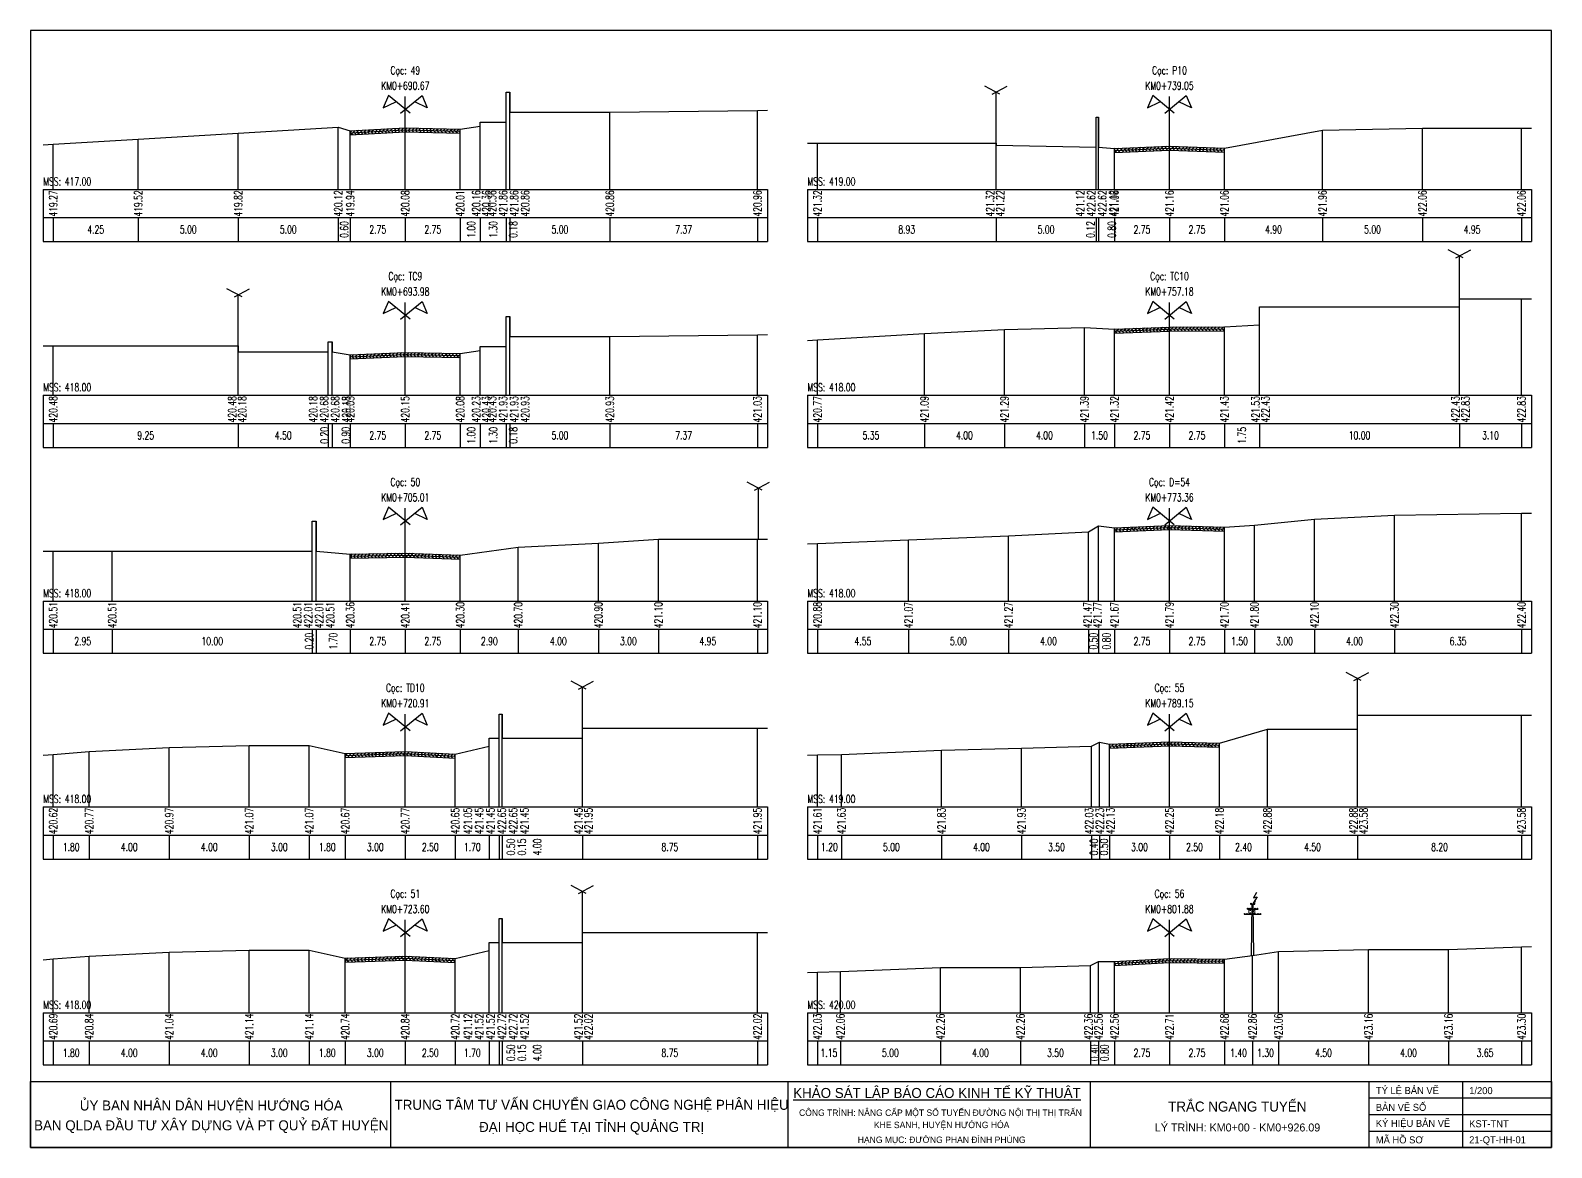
# Model space of a CAD drawing. Header units: centimetres. Extents: x 556321 to 560034, y 1839250 to 1840516.
# Drawn here: x 558731.5 to 558807.6, y 1839589.3 to 1839645.1 of the extents above; entities that cross this region are included whole.
import ezdxf
from ezdxf.enums import TextEntityAlignment as Align

# ---------------------------------------------------------------- set-up
doc = ezdxf.new("R2010")
doc.units = ezdxf.units.CM
doc.header["$MEASUREMENT"] = 0
doc.linetypes.add('KTTN$0$HIDDEN2', pattern=[0.1875, 0.125, -0.0625])
for name, color, linetype in [('AoDuongCu1', 1, 'Continuous'), ('AoDuongCu2', 2, 'Continuous'), ('DAU_CO', 3, 'Continuous'), ('entdauco', 3, 'Continuous'), ('ENTGOCTUYEN', 7, 'Continuous'), ('ENTPLINETUYEN', 1, 'Continuous'), ('enttntunhien', 3, 'Continuous'), ('KH_VAT', 8, 'Continuous'), ('KHUNGTEN', 1, 'Continuous'), ('KTTN$0$KHUNGTEN', 1, 'Continuous'), ('KTTN$0$NETKHUAT', 3, 'KTTN$0$HIDDEN2'), ('linedongtn', 8, 'Continuous'), ('MSSTracNgang', 5, 'Continuous'), ('plinetntn', 3, 'Continuous'), ('TuyenPDP_CDTN', 7, 'Continuous')]:
    doc.layers.add(name, color=color, linetype=linetype)
doc.styles.add('CHUSO', font='Vnsimple.shx', dxfattribs={"width": 0.7})
doc.styles.add('Khung ten', font='VHAVANB_3.TTF')
doc.styles.add('KTTN$0$Khung ten', font='VHAVANB_3.TTF')
doc.styles.get("Standard").update_dxf_attribs({"font": 'Vnsimple.shx', "width": 0.7, "height": 2})
doc.styles.add('TENCOC', font='vnsimple.shx', dxfattribs={"width": 0.7})
pattern_1 = [(45, (554573.0184, 1840687.18078), (-0.0883883476, 0.0883883476), [])]
pattern_2 = [(135, (554573.0184, 1840687.18078), (-0.0883883476, -0.0883883476), [])]

# ---------------------------------------------------------------- blocks, each defined once
blk = doc.blocks.new('A$C23B26463')
at = {"layer": 'KTTN$0$KHUNGTEN', "color": 7}
for p, q in [((-0.944, 2.953), (-0.944, 6.258)), ((18.913, 2.953), (18.913, 6.258)), ((34.032, 2.953), (34.032, 6.258)), ((47.968, 2.953), (47.968, 6.258)), ((52.635, 2.953), (52.635, 6.258))]:
    blk.add_line(p, q, dxfattribs=at)
at = {"layer": 'KTTN$0$KHUNGTEN', "color": 10}
blk.add_lwpolyline([(57.079, 2.953), (57.079, 58.791), (-18.961, 58.791), (-18.961, 2.953)], close=True, dxfattribs=at)
at = {"layer": 'KTTN$0$KHUNGTEN', "color": 4}
blk.add_lwpolyline([(-18.961, 6.258), (57.079, 6.258), (57.079, 2.953), (-18.961, 2.953), (-18.961, 6.258)], dxfattribs=at)
at = {"layer": 'KTTN$0$KHUNGTEN', "color": 7}
for points in [[(47.968, 5.432), (57.079, 5.432)], [(47.968, 4.606), (57.079, 4.606)], [(47.968, 3.78), (57.079, 3.78)]]:
    blk.add_lwpolyline(points, dxfattribs=at)
at = {"layer": 'ENTGOCTUYEN', "color": 3, "style": 'Khung ten'}
blk.add_text('kst-tnt', height=0.35, dxfattribs=at).set_placement((52.961, 4.145), align=Align.MIDDLE_LEFT)
at = {"layer": 'ENTPLINETUYEN', "color": 7, "style": 'Khung ten'}
for s, p in [('c«ng tr×nh: n©ng cÊp mét sè tuyÕn ®\xadêng néi thÞ thÞ trÊn ', (26.591, 4.697)), ('khe sanh, huyÖn h\xadíng hãa', (26.591, 4.085))]:
    blk.add_text(s, height=0.32, dxfattribs=at).set_placement(p, align=Align.MIDDLE_CENTER)
at = {"layer": 'ENTPLINETUYEN', "style": 'Khung ten'}
blk.add_text('h¹ng môc: ®\xadêng phan ®×nh phïng', height=0.32, dxfattribs=at).set_placement((26.591, 3.344), align=Align.MIDDLE_CENTER)
at = {"layer": 'KHUNGTEN', "color": 7, "style": 'Khung ten'}
for s, height, p in [('tr¾c ngang tuyÕn', 0.5, (41.368, 5.004)), ('Lý tr×nh: km0+00 - KM0+926.09', 0.4, (41.382, 3.958))]:
    blk.add_text(s, height=height, dxfattribs=at).set_placement(p, align=Align.MIDDLE_CENTER)
at = {"layer": 'KTTN$0$KHUNGTEN', "color": 7, "style": 'KTTN$0$Khung ten'}
for s, p in [('tû lÖ b¶n vÏ', (48.3, 5.808)), ('1/200', (52.961, 5.798)), ('b¶n vÏ sè', (48.294, 4.964)), ('Ký hiÖu b¶n vÏ', (48.294, 4.163)), ('m· hå s¬', (48.294, 3.337)), ('21-QT-hh-01', (52.961, 3.343))]:
    blk.add_text(s, height=0.35, dxfattribs=at).set_placement(p, align=Align.MIDDLE_LEFT)
blk.add_text('%%UKH¶O S¸T LËP B¸O C¸O KINH TÕ Kü THUËT', height=0.5, dxfattribs=at).set_placement((26.357, 5.682), align=Align.MIDDLE_CENTER)
at = {"layer": 'KTTN$0$NETKHUAT', "color": 7, "style": 'KTTN$0$Khung ten'}
for s, p in [('ñY BAN NH¢n D¢N huyÖn h\xadíng hãa', (-9.92, 5.057)), ('trung t©m t\xad vÊn chuyÓn giao c«ng nghÖ ph©n hiÖu', (9.095, 5.091)), ('ban qlda §ÇU T¦ X¢Y DùNG vµ pt quû ®Êt huyÖn', (-9.922, 4.065)), ('®¹i häc huÕ t¹i tØnh qu¶ng trÞ', (9.095, 3.985))]:
    blk.add_text(s, height=0.5, dxfattribs=at).set_placement(p, align=Align.MIDDLE_CENTER)
blk = doc.blocks.new('DauCo')
at = {"layer": 'DAU_CO', "linetype": 'Continuous'}
blk.add_line((0, 0), (0, 1.29), dxfattribs=at)
for points in [[(0.47, -0.38), (-1.68, 1.38), (-2.2, 0.17), (-0.95, 0.77)], [(-0.47, -0.38), (1.68, 1.38), (2.2, 0.17), (0.95, 0.77)]]:
    blk.add_lwpolyline(points, dxfattribs=at)
blk = doc.blocks.new('nha')
at = {"layer": 'KH_VAT', "color": 6}
for points in [[(0.188, 2.442), (-0.564, 2.844)], [(-0.188, 2.442), (0.564, 2.844)], [(0, 0), (0, 2.542)]]:
    blk.add_lwpolyline(points, dxfattribs=at)
blk = doc.blocks.new('co dien cao the')
at = {"layer": 'KH_VAT', "color": 1, "lineweight": -2}
blk.add_line((0, 0), (0, 0), dxfattribs=at)
at = {"layer": 'KH_VAT', "color": 1}
blk.add_lwpolyline([(0.192, 3.151), (0.057, 2.895), (0.234, 2.947), (0.04, 2.63), (0.15, 2.717)], dxfattribs=at)
at = {"layer": 'KH_VAT', "color": 6}
for points in [[(-0.257, 2.329), (0.278, 2.329)], [(-0.096, 2.575), (0.118, 2.575)], [(-0.043, 0), (-0.012, 2.596), (0.022, 2.596), (0.043, 0)], [(-0.417, 2.066), (0.427, 2.066)]]:
    blk.add_lwpolyline(points, dxfattribs=at)
for points in [[(-0.242, 2.329), (-0.242, 2.369), (-0.224, 2.369), (-0.224, 2.329)], [(-0.125, 2.329), (-0.125, 2.369), (-0.107, 2.369), (-0.107, 2.329)], [(-0.083, 2.577), (-0.083, 2.616), (-0.066, 2.616), (-0.066, 2.577)], [(0.081, 2.577), (0.081, 2.616), (0.099, 2.616), (0.099, 2.577)], [(0.123, 2.331), (0.123, 2.371), (0.141, 2.371), (0.141, 2.331)], [(0.24, 2.329), (0.24, 2.369), (0.257, 2.369), (0.257, 2.329)], [(-0.402, 2.066), (-0.402, 2.105), (-0.384, 2.105), (-0.384, 2.066)], [(-0.286, 2.066), (-0.286, 2.105), (-0.268, 2.105), (-0.268, 2.066)], [(-0.125, 2.066), (-0.125, 2.105), (-0.107, 2.105), (-0.107, 2.066)], [(0.123, 2.068), (0.123, 2.107), (0.141, 2.107), (0.141, 2.068)], [(0.272, 2.068), (0.272, 2.107), (0.29, 2.107), (0.29, 2.068)], [(0.389, 2.066), (0.389, 2.105), (0.406, 2.105), (0.406, 2.066)]]:
    blk.add_lwpolyline(points, close=True, dxfattribs=at)
at = {"layer": 'KH_VAT', "color": 1, "insert": (-0.208, 2.278), "char_height": 0.16406, "width": 0.43275, "attachment_point": 1}
blk.add_mtext('{\\Fvnsimple|c0;C §}', dxfattribs=at)

msp = doc.modelspace()

# ---------------------------------------------------------------- hatches: boundary and pattern name
at = {"layer": 'AoDuongCu1'}
h = msp.add_hatch(dxfattribs=at)
h.set_pattern_fill('ANSI31', color=256, style=0)
h.set_pattern_definition(pattern_1)
h.paths.add_polyline_path([(558747.521, 1839640.106), (558750.271, 1839640.246), (558753.021, 1839640.182), (558753.021, 1839640.082), (558750.271, 1839640.146), (558747.521, 1839640.006)])
h = msp.add_hatch(dxfattribs=at)
h.set_pattern_fill('ANSI31', color=256, style=0)
h.set_pattern_definition(pattern_1)
h.paths.add_polyline_path([(558785.721, 1839639.226), (558788.471, 1839639.332), (558791.221, 1839639.232), (558791.221, 1839639.132), (558788.471, 1839639.232), (558785.721, 1839639.126)])
h = msp.add_hatch(dxfattribs=at)
h.set_pattern_fill('ANSI31', color=256, style=0)
h.set_pattern_definition(pattern_1)
h.paths.add_polyline_path([(558785.721, 1839630.196), (558788.471, 1839630.296), (558791.221, 1839630.312), (558791.221, 1839630.212), (558788.471, 1839630.196), (558785.721, 1839630.096)])
h = msp.add_hatch(dxfattribs=at)
h.set_pattern_fill('ANSI31', color=256, style=0)
h.set_pattern_definition(pattern_1)
h.paths.add_polyline_path([(558747.521, 1839628.908), (558750.271, 1839629.028), (558753.021, 1839628.964), (558753.021, 1839628.864), (558750.271, 1839628.928), (558747.521, 1839628.808)])
h = msp.add_hatch(dxfattribs=at)
h.set_pattern_fill('ANSI31', color=256, style=0)
h.set_pattern_definition(pattern_1)
h.paths.add_polyline_path([(558785.721, 1839620.258), (558788.471, 1839620.381), (558791.221, 1839620.295), (558791.221, 1839620.195), (558788.471, 1839620.281), (558785.721, 1839620.158)])
h = msp.add_hatch(dxfattribs=at)
h.set_pattern_fill('ANSI31', color=256, style=0)
h.set_pattern_definition(pattern_1)
h.paths.add_polyline_path([(558747.521, 1839618.949), (558750.271, 1839619), (558753.021, 1839618.895), (558753.021, 1839618.795), (558750.271, 1839618.9), (558747.521, 1839618.849)])
h = msp.add_hatch(dxfattribs=at)
h.set_pattern_fill('ANSI31', color=256, style=0)
h.set_pattern_definition(pattern_1)
h.paths.add_polyline_path([(558785.471, 1839609.437), (558788.471, 1839609.558), (558790.971, 1839609.49), (558790.971, 1839609.39), (558788.471, 1839609.458), (558785.471, 1839609.337)])
h = msp.add_hatch(dxfattribs=at)
h.set_pattern_fill('ANSI31', color=256, style=0)
h.set_pattern_definition(pattern_1)
h.paths.add_polyline_path([(558747.271, 1839608.972), (558750.271, 1839609.072), (558752.771, 1839608.95), (558752.771, 1839608.85), (558750.271, 1839608.972), (558747.271, 1839608.872)])
h = msp.add_hatch(dxfattribs=at)
h.set_pattern_fill('ANSI31', color=256, style=0)
h.set_pattern_definition(pattern_1)
h.paths.add_polyline_path([(558747.271, 1839598.754), (558750.271, 1839598.854), (558752.771, 1839598.732), (558752.771, 1839598.632), (558750.271, 1839598.754), (558747.271, 1839598.654)])
h = msp.add_hatch(dxfattribs=at)
h.set_pattern_fill('ANSI31', color=256, style=0)
h.set_pattern_definition(pattern_1)
h.paths.add_polyline_path([(558785.721, 1839598.581), (558788.471, 1839598.728), (558791.221, 1839598.694), (558791.221, 1839598.594), (558788.471, 1839598.628), (558785.721, 1839598.481)])
at = {"layer": 'AoDuongCu2'}
h = msp.add_hatch(dxfattribs=at)
h.set_pattern_fill('ANSI31', color=256, angle=90, style=0)
h.set_pattern_definition(pattern_2)
h.paths.add_polyline_path([(558747.521, 1839640.006), (558750.271, 1839640.146), (558753.021, 1839640.082), (558753.021, 1839639.982), (558750.271, 1839640.046), (558747.521, 1839639.906)])
h = msp.add_hatch(dxfattribs=at)
h.set_pattern_fill('ANSI31', color=256, angle=90, style=0)
h.set_pattern_definition(pattern_2)
h.paths.add_polyline_path([(558785.721, 1839639.126), (558788.471, 1839639.232), (558791.221, 1839639.132), (558791.221, 1839639.032), (558788.471, 1839639.132), (558785.721, 1839639.026)])
h = msp.add_hatch(dxfattribs=at)
h.set_pattern_fill('ANSI31', color=256, angle=90, style=0)
h.set_pattern_definition(pattern_2)
h.paths.add_polyline_path([(558785.721, 1839630.096), (558788.471, 1839630.196), (558791.221, 1839630.212), (558791.221, 1839630.112), (558788.471, 1839630.096), (558785.721, 1839629.996)])
h = msp.add_hatch(dxfattribs=at)
h.set_pattern_fill('ANSI31', color=256, angle=90, style=0)
h.set_pattern_definition(pattern_2)
h.paths.add_polyline_path([(558747.521, 1839628.808), (558750.271, 1839628.928), (558753.021, 1839628.864), (558753.021, 1839628.764), (558750.271, 1839628.828), (558747.521, 1839628.708)])
h = msp.add_hatch(dxfattribs=at)
h.set_pattern_fill('ANSI31', color=256, angle=90, style=0)
h.set_pattern_definition(pattern_2)
h.paths.add_polyline_path([(558785.721, 1839620.158), (558788.471, 1839620.281), (558791.221, 1839620.195), (558791.221, 1839620.095), (558788.471, 1839620.181), (558785.721, 1839620.058)])
h = msp.add_hatch(dxfattribs=at)
h.set_pattern_fill('ANSI31', color=256, angle=90, style=0)
h.set_pattern_definition(pattern_2)
h.paths.add_polyline_path([(558747.521, 1839618.849), (558750.271, 1839618.9), (558753.021, 1839618.795), (558753.021, 1839618.695), (558750.271, 1839618.8), (558747.521, 1839618.749)])
h = msp.add_hatch(dxfattribs=at)
h.set_pattern_fill('ANSI31', color=256, angle=90, style=0)
h.set_pattern_definition(pattern_2)
h.paths.add_polyline_path([(558785.471, 1839609.337), (558788.471, 1839609.458), (558790.971, 1839609.39), (558790.971, 1839609.29), (558788.471, 1839609.358), (558785.471, 1839609.237)])
h = msp.add_hatch(dxfattribs=at)
h.set_pattern_fill('ANSI31', color=256, angle=90, style=0)
h.set_pattern_definition(pattern_2)
h.paths.add_polyline_path([(558747.271, 1839608.872), (558750.271, 1839608.972), (558752.771, 1839608.85), (558752.771, 1839608.75), (558750.271, 1839608.872), (558747.271, 1839608.772)])
h = msp.add_hatch(dxfattribs=at)
h.set_pattern_fill('ANSI31', color=256, angle=90, style=0)
h.set_pattern_definition(pattern_2)
h.paths.add_polyline_path([(558747.271, 1839598.654), (558750.271, 1839598.754), (558752.771, 1839598.632), (558752.771, 1839598.532), (558750.271, 1839598.654), (558747.271, 1839598.554)])
h = msp.add_hatch(dxfattribs=at)
h.set_pattern_fill('ANSI31', color=256, angle=90, style=0)
h.set_pattern_definition(pattern_2)
h.paths.add_polyline_path([(558785.721, 1839598.481), (558788.471, 1839598.628), (558791.221, 1839598.594), (558791.221, 1839598.494), (558788.471, 1839598.528), (558785.721, 1839598.381)])

# ---------------------------------------------------------------- linework, layer by layer
at = {"layer": 'AoDuongCu1'}
for points in [[(558747.521, 1839640.006), (558750.271, 1839640.146), (558753.021, 1839640.082)], [(558785.721, 1839639.126), (558788.471, 1839639.232), (558791.221, 1839639.132)], [(558785.721, 1839630.096), (558788.471, 1839630.196), (558791.221, 1839630.212)], [(558747.521, 1839628.808), (558750.271, 1839628.928), (558753.021, 1839628.864)], [(558785.721, 1839620.158), (558788.471, 1839620.281), (558791.221, 1839620.195)], [(558747.521, 1839618.849), (558750.271, 1839618.9), (558753.021, 1839618.795)], [(558785.471, 1839609.337), (558788.471, 1839609.458), (558790.971, 1839609.39)], [(558747.271, 1839608.872), (558750.271, 1839608.972), (558752.771, 1839608.85)], [(558747.271, 1839598.654), (558750.271, 1839598.754), (558752.771, 1839598.632)], [(558785.721, 1839598.481), (558788.471, 1839598.628), (558791.221, 1839598.594)]]:
    msp.add_lwpolyline(points, dxfattribs=at)
at = {"layer": 'AoDuongCu2'}
for points in [[(558747.521, 1839640.106), (558747.521, 1839639.906), (558750.271, 1839640.046), (558753.021, 1839639.982), (558753.021, 1839640.182)], [(558785.721, 1839639.226), (558785.721, 1839639.026), (558788.471, 1839639.132), (558791.221, 1839639.032), (558791.221, 1839639.232)], [(558785.721, 1839630.196), (558785.721, 1839629.996), (558788.471, 1839630.096), (558791.221, 1839630.112), (558791.221, 1839630.312)], [(558747.521, 1839628.908), (558747.521, 1839628.708), (558750.271, 1839628.828), (558753.021, 1839628.764), (558753.021, 1839628.964)], [(558785.721, 1839620.258), (558785.721, 1839620.058), (558788.471, 1839620.181), (558791.221, 1839620.095), (558791.221, 1839620.295)], [(558747.521, 1839618.949), (558747.521, 1839618.749), (558750.271, 1839618.8), (558753.021, 1839618.695), (558753.021, 1839618.895)], [(558785.471, 1839609.437), (558785.471, 1839609.237), (558788.471, 1839609.358), (558790.971, 1839609.29), (558790.971, 1839609.49)], [(558747.271, 1839608.972), (558747.271, 1839608.772), (558750.271, 1839608.872), (558752.771, 1839608.75), (558752.771, 1839608.95)], [(558747.271, 1839598.754), (558747.271, 1839598.554), (558750.271, 1839598.654), (558752.771, 1839598.532), (558752.771, 1839598.732)], [(558785.721, 1839598.581), (558785.721, 1839598.381), (558788.471, 1839598.528), (558791.221, 1839598.494), (558791.221, 1839598.694)]]:
    msp.add_lwpolyline(points, dxfattribs=at)
at = {"layer": 'entdauco'}
for p, q in [((558750.271, 1839640.246), (558750.271, 1839641.169)), ((558788.471, 1839639.332), (558788.471, 1839641.169)), ((558750.271, 1839629.028), (558750.271, 1839630.881)), ((558788.471, 1839630.296), (558788.471, 1839630.881)), ((558750.271, 1839619), (558750.271, 1839620.593)), ((558788.471, 1839620.381), (558788.471, 1839620.593)), ((558750.271, 1839609.072), (558750.271, 1839610.305)), ((558788.471, 1839609.558), (558788.471, 1839610.305)), ((558750.271, 1839598.854), (558750.271, 1839600.017)), ((558788.471, 1839598.728), (558788.471, 1839600.017))]:
    msp.add_line(p, q, dxfattribs=at)
at = {"layer": 'enttntunhien'}
for p, q in [((558732.171, 1839637.169), (558768.371, 1839637.169)), ((558732.171, 1839637.169), (558732.171, 1839634.569)), ((558768.371, 1839637.169), (558768.371, 1839634.569)), ((558770.371, 1839637.169), (558806.571, 1839637.169)), ((558770.371, 1839637.169), (558770.371, 1839634.569)), ((558806.571, 1839637.169), (558806.571, 1839634.569)), ((558732.171, 1839635.769), (558768.371, 1839635.769)), ((558770.371, 1839635.769), (558806.571, 1839635.769)), ((558732.171, 1839634.569), (558768.371, 1839634.569)), ((558770.371, 1839634.569), (558806.571, 1839634.569)), ((558732.171, 1839626.881), (558768.371, 1839626.881)), ((558732.171, 1839626.881), (558732.171, 1839624.281)), ((558768.371, 1839626.881), (558768.371, 1839624.281)), ((558770.371, 1839626.881), (558806.571, 1839626.881)), ((558770.371, 1839626.881), (558770.371, 1839624.281)), ((558806.571, 1839626.881), (558806.571, 1839624.281)), ((558732.171, 1839625.481), (558768.371, 1839625.481)), ((558770.371, 1839625.481), (558806.571, 1839625.481)), ((558732.171, 1839624.281), (558768.371, 1839624.281)), ((558770.371, 1839624.281), (558806.571, 1839624.281)), ((558732.171, 1839616.593), (558768.371, 1839616.593)), ((558732.171, 1839616.593), (558732.171, 1839613.993)), ((558768.371, 1839616.593), (558768.371, 1839613.993)), ((558770.371, 1839616.593), (558806.571, 1839616.593)), ((558770.371, 1839616.593), (558770.371, 1839613.993)), ((558806.571, 1839616.593), (558806.571, 1839613.993)), ((558732.171, 1839615.193), (558768.371, 1839615.193)), ((558770.371, 1839615.193), (558806.571, 1839615.193)), ((558732.171, 1839613.993), (558768.371, 1839613.993)), ((558770.371, 1839613.993), (558806.571, 1839613.993)), ((558732.171, 1839606.305), (558768.371, 1839606.305)), ((558732.171, 1839606.305), (558732.171, 1839603.705)), ((558768.371, 1839606.305), (558768.371, 1839603.705)), ((558770.371, 1839606.305), (558806.571, 1839606.305)), ((558770.371, 1839606.305), (558770.371, 1839603.705)), ((558806.571, 1839606.305), (558806.571, 1839603.705)), ((558732.171, 1839604.905), (558768.371, 1839604.905)), ((558770.371, 1839604.905), (558806.571, 1839604.905)), ((558732.171, 1839603.705), (558768.371, 1839603.705)), ((558770.371, 1839603.705), (558806.571, 1839603.705)), ((558732.171, 1839596.017), (558768.371, 1839596.017)), ((558732.171, 1839596.017), (558732.171, 1839593.417)), ((558768.371, 1839596.017), (558768.371, 1839593.417)), ((558770.371, 1839596.017), (558806.571, 1839596.017)), ((558770.371, 1839596.017), (558770.371, 1839593.417)), ((558806.571, 1839596.017), (558806.571, 1839593.417)), ((558732.171, 1839594.617), (558768.371, 1839594.617)), ((558770.371, 1839594.617), (558806.571, 1839594.617)), ((558732.171, 1839593.417), (558768.371, 1839593.417)), ((558770.371, 1839593.417), (558806.571, 1839593.417))]:
    msp.add_line(p, q, dxfattribs=at)
at = {"layer": 'enttntunhien', "color": 3}
for p, q in [((558732.671, 1839635.769), (558732.671, 1839634.569)), ((558736.921, 1839635.769), (558736.921, 1839634.569)), ((558741.921, 1839635.769), (558741.921, 1839634.569)), ((558746.921, 1839635.769), (558746.921, 1839634.569)), ((558747.521, 1839635.769), (558747.521, 1839634.569)), ((558750.271, 1839635.769), (558750.271, 1839634.569)), ((558753.021, 1839635.769), (558753.021, 1839634.569)), ((558754.021, 1839635.769), (558754.021, 1839634.569)), ((558755.321, 1839635.769), (558755.321, 1839634.569)), ((558755.501, 1839635.769), (558755.501, 1839634.569)), ((558760.501, 1839635.769), (558760.501, 1839634.569)), ((558767.871, 1839635.769), (558767.871, 1839634.569)), ((558770.871, 1839635.769), (558770.871, 1839634.569)), ((558779.801, 1839635.769), (558779.801, 1839634.569)), ((558784.801, 1839635.769), (558784.801, 1839634.569)), ((558784.921, 1839635.769), (558784.921, 1839634.569)), ((558785.721, 1839635.769), (558785.721, 1839634.569)), ((558788.471, 1839635.769), (558788.471, 1839634.569)), ((558791.221, 1839635.769), (558791.221, 1839634.569)), ((558796.121, 1839635.769), (558796.121, 1839634.569)), ((558801.121, 1839635.769), (558801.121, 1839634.569)), ((558806.071, 1839635.769), (558806.071, 1839634.569)), ((558732.671, 1839625.481), (558732.671, 1839624.281)), ((558741.921, 1839625.481), (558741.921, 1839624.281)), ((558746.421, 1839625.481), (558746.421, 1839624.281)), ((558746.621, 1839625.481), (558746.621, 1839624.281)), ((558747.521, 1839625.481), (558747.521, 1839624.281)), ((558750.271, 1839625.481), (558750.271, 1839624.281)), ((558753.021, 1839625.481), (558753.021, 1839624.281)), ((558754.021, 1839625.481), (558754.021, 1839624.281)), ((558755.321, 1839625.481), (558755.321, 1839624.281)), ((558755.501, 1839625.481), (558755.501, 1839624.281)), ((558760.501, 1839625.481), (558760.501, 1839624.281)), ((558767.871, 1839625.481), (558767.871, 1839624.281)), ((558770.871, 1839625.481), (558770.871, 1839624.281)), ((558776.221, 1839625.481), (558776.221, 1839624.281)), ((558780.221, 1839625.481), (558780.221, 1839624.281)), ((558784.221, 1839625.481), (558784.221, 1839624.281)), ((558785.721, 1839625.481), (558785.721, 1839624.281)), ((558788.471, 1839625.481), (558788.471, 1839624.281)), ((558791.221, 1839625.481), (558791.221, 1839624.281)), ((558792.971, 1839625.481), (558792.971, 1839624.281)), ((558802.971, 1839625.481), (558802.971, 1839624.281)), ((558806.071, 1839625.481), (558806.071, 1839624.281)), ((558732.671, 1839615.193), (558732.671, 1839613.993)), ((558735.621, 1839615.193), (558735.621, 1839613.993)), ((558745.621, 1839615.193), (558745.621, 1839613.993)), ((558745.821, 1839615.193), (558745.821, 1839613.993)), ((558747.521, 1839615.193), (558747.521, 1839613.993)), ((558750.271, 1839615.193), (558750.271, 1839613.993)), ((558753.021, 1839615.193), (558753.021, 1839613.993)), ((558755.921, 1839615.193), (558755.921, 1839613.993)), ((558759.921, 1839615.193), (558759.921, 1839613.993)), ((558762.921, 1839615.193), (558762.921, 1839613.993)), ((558767.871, 1839615.193), (558767.871, 1839613.993)), ((558770.871, 1839615.193), (558770.871, 1839613.993)), ((558775.421, 1839615.193), (558775.421, 1839613.993)), ((558780.421, 1839615.193), (558780.421, 1839613.993)), ((558784.421, 1839615.193), (558784.421, 1839613.993)), ((558784.921, 1839615.193), (558784.921, 1839613.993)), ((558785.721, 1839615.193), (558785.721, 1839613.993)), ((558788.471, 1839615.193), (558788.471, 1839613.993)), ((558791.221, 1839615.193), (558791.221, 1839613.993)), ((558792.721, 1839615.193), (558792.721, 1839613.993)), ((558795.721, 1839615.193), (558795.721, 1839613.993)), ((558799.721, 1839615.193), (558799.721, 1839613.993)), ((558806.071, 1839615.193), (558806.071, 1839613.993)), ((558732.671, 1839604.905), (558732.671, 1839603.705)), ((558734.471, 1839604.905), (558734.471, 1839603.705)), ((558738.471, 1839604.905), (558738.471, 1839603.705)), ((558742.471, 1839604.905), (558742.471, 1839603.705)), ((558745.471, 1839604.905), (558745.471, 1839603.705)), ((558747.271, 1839604.905), (558747.271, 1839603.705)), ((558750.271, 1839604.905), (558750.271, 1839603.705)), ((558752.771, 1839604.905), (558752.771, 1839603.705)), ((558754.471, 1839604.905), (558754.471, 1839603.705)), ((558754.971, 1839604.905), (558754.971, 1839603.705)), ((558755.121, 1839604.905), (558755.121, 1839603.705)), ((558759.121, 1839604.905), (558759.121, 1839603.705)), ((558767.871, 1839604.905), (558767.871, 1839603.705)), ((558770.871, 1839604.905), (558770.871, 1839603.705)), ((558772.071, 1839604.905), (558772.071, 1839603.705)), ((558777.071, 1839604.905), (558777.071, 1839603.705)), ((558781.071, 1839604.905), (558781.071, 1839603.705)), ((558784.571, 1839604.905), (558784.571, 1839603.705)), ((558784.971, 1839604.905), (558784.971, 1839603.705)), ((558785.471, 1839604.905), (558785.471, 1839603.705)), ((558788.471, 1839604.905), (558788.471, 1839603.705)), ((558790.971, 1839604.905), (558790.971, 1839603.705)), ((558793.371, 1839604.905), (558793.371, 1839603.705)), ((558797.871, 1839604.905), (558797.871, 1839603.705)), ((558806.071, 1839604.905), (558806.071, 1839603.705)), ((558732.671, 1839594.617), (558732.671, 1839593.417)), ((558734.471, 1839594.617), (558734.471, 1839593.417)), ((558738.471, 1839594.617), (558738.471, 1839593.417)), ((558742.471, 1839594.617), (558742.471, 1839593.417)), ((558745.471, 1839594.617), (558745.471, 1839593.417)), ((558747.271, 1839594.617), (558747.271, 1839593.417)), ((558750.271, 1839594.617), (558750.271, 1839593.417)), ((558752.771, 1839594.617), (558752.771, 1839593.417)), ((558754.471, 1839594.617), (558754.471, 1839593.417)), ((558754.971, 1839594.617), (558754.971, 1839593.417)), ((558755.121, 1839594.617), (558755.121, 1839593.417)), ((558759.121, 1839594.617), (558759.121, 1839593.417)), ((558767.871, 1839594.617), (558767.871, 1839593.417)), ((558770.871, 1839594.617), (558770.871, 1839593.417)), ((558772.021, 1839594.617), (558772.021, 1839593.417)), ((558777.021, 1839594.617), (558777.021, 1839593.417)), ((558781.021, 1839594.617), (558781.021, 1839593.417)), ((558784.521, 1839594.617), (558784.521, 1839593.417)), ((558784.921, 1839594.617), (558784.921, 1839593.417)), ((558785.721, 1839594.617), (558785.721, 1839593.417)), ((558788.471, 1839594.617), (558788.471, 1839593.417)), ((558791.221, 1839594.617), (558791.221, 1839593.417)), ((558792.621, 1839594.617), (558792.621, 1839593.417)), ((558793.921, 1839594.617), (558793.921, 1839593.417)), ((558798.421, 1839594.617), (558798.421, 1839593.417)), ((558802.421, 1839594.617), (558802.421, 1839593.417)), ((558806.071, 1839594.617), (558806.071, 1839593.417))]:
    msp.add_line(p, q, dxfattribs=at)
at = {"layer": 'linedongtn'}
for p, q in [((558755.321, 1839637.169), (558755.321, 1839642.032)), ((558755.501, 1839637.169), (558755.501, 1839642.032)), ((558767.871, 1839637.169), (558767.871, 1839641.125)), ((558746.921, 1839637.169), (558746.921, 1839640.286)), ((558754.021, 1839637.169), (558754.021, 1839640.532)), ((558754.021, 1839637.169), (558754.021, 1839640.332)), ((558755.321, 1839637.169), (558755.321, 1839640.532)), ((558755.501, 1839637.169), (558755.501, 1839641.032)), ((558760.501, 1839637.169), (558760.501, 1839641.032)), ((558784.801, 1839637.169), (558784.801, 1839640.786)), ((558784.921, 1839637.169), (558784.921, 1839640.786)), ((558736.921, 1839637.169), (558736.921, 1839639.686)), ((558741.921, 1839637.169), (558741.921, 1839639.986)), ((558747.521, 1839637.169), (558747.521, 1839640.106)), ((558750.271, 1839637.169), (558750.271, 1839640.246)), ((558753.021, 1839637.169), (558753.021, 1839640.182)), ((558796.121, 1839637.169), (558796.121, 1839640.132)), ((558801.121, 1839637.169), (558801.121, 1839640.232)), ((558806.071, 1839637.169), (558806.071, 1839640.232)), ((558732.671, 1839637.169), (558732.671, 1839639.438)), ((558770.871, 1839637.169), (558770.871, 1839639.486)), ((558779.801, 1839637.169), (558779.801, 1839639.486)), ((558779.801, 1839637.169), (558779.801, 1839639.386)), ((558784.801, 1839637.169), (558784.801, 1839639.286)), ((558784.921, 1839637.169), (558784.921, 1839639.286)), ((558785.721, 1839637.169), (558785.721, 1839639.226)), ((558788.471, 1839637.169), (558788.471, 1839639.332)), ((558791.221, 1839637.169), (558791.221, 1839639.232)), ((558792.971, 1839626.881), (558792.971, 1839631.312)), ((558802.971, 1839626.881), (558802.971, 1839631.712)), ((558802.971, 1839626.881), (558802.971, 1839631.312)), ((558806.071, 1839626.881), (558806.071, 1839631.712)), ((558755.321, 1839626.881), (558755.321, 1839630.814)), ((558755.501, 1839626.881), (558755.501, 1839630.814)), ((558792.971, 1839626.881), (558792.971, 1839630.412)), ((558755.501, 1839626.881), (558755.501, 1839629.814)), ((558760.501, 1839626.881), (558760.501, 1839629.814)), ((558767.871, 1839626.881), (558767.871, 1839629.906)), ((558770.871, 1839626.881), (558770.871, 1839629.655)), ((558776.221, 1839626.881), (558776.221, 1839629.976)), ((558780.221, 1839626.881), (558780.221, 1839630.176)), ((558784.221, 1839626.881), (558784.221, 1839630.276)), ((558785.721, 1839626.881), (558785.721, 1839630.196)), ((558788.471, 1839626.881), (558788.471, 1839630.296)), ((558791.221, 1839626.881), (558791.221, 1839630.312)), ((558732.671, 1839626.881), (558732.671, 1839629.358)), ((558741.921, 1839626.881), (558741.921, 1839629.358)), ((558741.921, 1839626.881), (558741.921, 1839629.058)), ((558746.421, 1839626.881), (558746.421, 1839629.558)), ((558746.421, 1839626.881), (558746.421, 1839629.058)), ((558746.621, 1839626.881), (558746.621, 1839629.558)), ((558746.621, 1839626.881), (558746.621, 1839629.058)), ((558747.521, 1839626.881), (558747.521, 1839628.908)), ((558750.271, 1839626.881), (558750.271, 1839629.028)), ((558753.021, 1839626.881), (558753.021, 1839628.964)), ((558754.021, 1839626.881), (558754.021, 1839629.314)), ((558754.021, 1839626.881), (558754.021, 1839629.114)), ((558755.321, 1839626.881), (558755.321, 1839629.314)), ((558745.621, 1839616.593), (558745.621, 1839620.599)), ((558745.821, 1839616.593), (558745.821, 1839620.599)), ((558795.721, 1839616.593), (558795.721, 1839620.695)), ((558799.721, 1839616.593), (558799.721, 1839620.895)), ((558806.071, 1839616.593), (558806.071, 1839620.99)), ((558780.421, 1839616.593), (558780.421, 1839619.858)), ((558784.421, 1839616.593), (558784.421, 1839620.058)), ((558784.921, 1839616.593), (558784.921, 1839620.358)), ((558785.721, 1839616.593), (558785.721, 1839620.258)), ((558788.471, 1839616.593), (558788.471, 1839620.381)), ((558791.221, 1839616.593), (558791.221, 1839620.295)), ((558792.721, 1839616.593), (558792.721, 1839620.395)), ((558732.671, 1839616.593), (558732.671, 1839619.099)), ((558735.621, 1839616.593), (558735.621, 1839619.099)), ((558745.621, 1839616.593), (558745.621, 1839619.099)), ((558745.821, 1839616.593), (558745.821, 1839619.099)), ((558750.271, 1839616.593), (558750.271, 1839619)), ((558755.921, 1839616.593), (558755.921, 1839619.295)), ((558759.921, 1839616.593), (558759.921, 1839619.495)), ((558762.921, 1839616.593), (558762.921, 1839619.695)), ((558767.871, 1839616.593), (558767.871, 1839619.695)), ((558770.871, 1839616.593), (558770.871, 1839619.476)), ((558775.421, 1839616.593), (558775.421, 1839619.658)), ((558747.521, 1839616.593), (558747.521, 1839618.949)), ((558753.021, 1839616.593), (558753.021, 1839618.895)), ((558754.971, 1839606.305), (558754.971, 1839610.95)), ((558755.121, 1839606.305), (558755.121, 1839610.95)), ((558797.871, 1839606.305), (558797.871, 1839610.89)), ((558806.071, 1839606.305), (558806.071, 1839610.89)), ((558759.121, 1839606.305), (558759.121, 1839610.25)), ((558767.871, 1839606.305), (558767.871, 1839610.25)), ((558793.371, 1839606.305), (558793.371, 1839610.19)), ((558797.871, 1839606.305), (558797.871, 1839610.19)), ((558738.471, 1839606.305), (558738.471, 1839609.272)), ((558742.471, 1839606.305), (558742.471, 1839609.372)), ((558745.471, 1839606.305), (558745.471, 1839609.372)), ((558754.471, 1839606.305), (558754.471, 1839609.75)), ((558754.471, 1839606.305), (558754.471, 1839609.35)), ((558754.971, 1839606.305), (558754.971, 1839609.75)), ((558755.121, 1839606.305), (558755.121, 1839609.75)), ((558759.121, 1839606.305), (558759.121, 1839609.75)), ((558777.071, 1839606.305), (558777.071, 1839609.137)), ((558781.071, 1839606.305), (558781.071, 1839609.237)), ((558784.571, 1839606.305), (558784.571, 1839609.337)), ((558784.971, 1839606.305), (558784.971, 1839609.537)), ((558785.471, 1839606.305), (558785.471, 1839609.437)), ((558788.471, 1839606.305), (558788.471, 1839609.558)), ((558790.971, 1839606.305), (558790.971, 1839609.49)), ((558732.671, 1839606.305), (558732.671, 1839608.928)), ((558734.471, 1839606.305), (558734.471, 1839609.072)), ((558747.271, 1839606.305), (558747.271, 1839608.972)), ((558750.271, 1839606.305), (558750.271, 1839609.072)), ((558752.771, 1839606.305), (558752.771, 1839608.95)), ((558770.871, 1839606.305), (558770.871, 1839608.913)), ((558772.071, 1839606.305), (558772.071, 1839608.937)), ((558754.971, 1839596.017), (558754.971, 1839600.732)), ((558755.121, 1839596.017), (558755.121, 1839600.732)), ((558759.121, 1839596.017), (558759.121, 1839600.032)), ((558767.871, 1839596.017), (558767.871, 1839600.032)), ((558754.471, 1839596.017), (558754.471, 1839599.532)), ((558754.971, 1839596.017), (558754.971, 1839599.532)), ((558755.121, 1839596.017), (558755.121, 1839599.532)), ((558759.121, 1839596.017), (558759.121, 1839599.532)), ((558806.071, 1839596.017), (558806.071, 1839599.32)), ((558732.671, 1839596.017), (558732.671, 1839598.71)), ((558734.471, 1839596.017), (558734.471, 1839598.854)), ((558738.471, 1839596.017), (558738.471, 1839599.054)), ((558742.471, 1839596.017), (558742.471, 1839599.154)), ((558745.471, 1839596.017), (558745.471, 1839599.154)), ((558747.271, 1839596.017), (558747.271, 1839598.754)), ((558750.271, 1839596.017), (558750.271, 1839598.854)), ((558752.771, 1839596.017), (558752.771, 1839598.732)), ((558754.471, 1839596.017), (558754.471, 1839599.132)), ((558784.921, 1839596.017), (558784.921, 1839598.581)), ((558785.721, 1839596.017), (558785.721, 1839598.581)), ((558788.471, 1839596.017), (558788.471, 1839598.728)), ((558791.221, 1839596.017), (558791.221, 1839598.694)), ((558792.621, 1839596.017), (558792.621, 1839598.874)), ((558793.921, 1839596.017), (558793.921, 1839599.074)), ((558798.421, 1839596.017), (558798.421, 1839599.174)), ((558802.421, 1839596.017), (558802.421, 1839599.174)), ((558770.871, 1839596.017), (558770.871, 1839598.047)), ((558772.021, 1839596.017), (558772.021, 1839598.081)), ((558777.021, 1839596.017), (558777.021, 1839598.281)), ((558781.021, 1839596.017), (558781.021, 1839598.281)), ((558784.521, 1839596.017), (558784.521, 1839598.381))]:
    msp.add_line(p, q, dxfattribs=at)
at = {"layer": 'plinetntn'}
for points in [[(558732.172, 1839639.409), (558732.671, 1839639.438), (558736.921, 1839639.686), (558741.921, 1839639.986), (558746.921, 1839640.286), (558747.521, 1839640.106), (558750.271, 1839640.246), (558753.021, 1839640.182), (558754.021, 1839640.332), (558754.021, 1839640.532), (558755.321, 1839640.532), (558755.321, 1839642.032), (558755.501, 1839642.032), (558755.501, 1839641.032), (558760.501, 1839641.032), (558767.871, 1839641.125), (558768.371, 1839641.131)], [(558770.371, 1839639.486), (558770.871, 1839639.486), (558779.801, 1839639.486), (558779.801, 1839639.386), (558784.801, 1839639.286), (558784.801, 1839640.786), (558784.921, 1839640.786), (558784.921, 1839639.286), (558785.721, 1839639.226), (558788.471, 1839639.332), (558791.221, 1839639.232), (558796.121, 1839640.132), (558801.121, 1839640.232), (558806.071, 1839640.232), (558806.571, 1839640.232)], [(558770.372, 1839629.625), (558770.871, 1839629.655), (558776.221, 1839629.976), (558780.221, 1839630.176), (558784.221, 1839630.276), (558785.721, 1839630.196), (558788.471, 1839630.296), (558791.221, 1839630.312), (558792.971, 1839630.412), (558792.971, 1839631.312), (558802.971, 1839631.312), (558802.971, 1839631.712), (558806.071, 1839631.712), (558806.571, 1839631.712)], [(558732.171, 1839629.358), (558732.671, 1839629.358), (558741.921, 1839629.358), (558741.921, 1839629.058), (558746.421, 1839629.058), (558746.421, 1839629.558), (558746.621, 1839629.558), (558746.621, 1839629.058), (558747.521, 1839628.908), (558750.271, 1839629.028), (558753.021, 1839628.964), (558754.021, 1839629.114), (558754.021, 1839629.314), (558755.321, 1839629.314), (558755.321, 1839630.814), (558755.501, 1839630.814), (558755.501, 1839629.814), (558760.501, 1839629.814), (558767.871, 1839629.906), (558768.371, 1839629.913)], [(558732.171, 1839619.099), (558732.671, 1839619.099), (558735.621, 1839619.099), (558745.621, 1839619.099), (558745.621, 1839620.599), (558745.821, 1839620.599), (558745.821, 1839619.099), (558747.521, 1839618.949), (558750.271, 1839619), (558753.021, 1839618.895), (558755.921, 1839619.295), (558759.921, 1839619.495), (558762.921, 1839619.695), (558767.871, 1839619.695), (558768.371, 1839619.695)], [(558770.372, 1839619.456), (558770.871, 1839619.476), (558775.421, 1839619.658), (558780.421, 1839619.858), (558784.421, 1839620.058), (558784.921, 1839620.358), (558785.721, 1839620.258), (558788.471, 1839620.381), (558791.221, 1839620.295), (558792.721, 1839620.395), (558795.721, 1839620.695), (558799.721, 1839620.895), (558806.071, 1839620.99), (558806.571, 1839620.997)], [(558732.173, 1839608.888), (558732.671, 1839608.928), (558734.471, 1839609.072), (558738.471, 1839609.272), (558742.471, 1839609.372), (558745.471, 1839609.372), (558747.271, 1839608.972), (558750.271, 1839609.072), (558752.771, 1839608.95), (558754.471, 1839609.35), (558754.471, 1839609.75), (558754.971, 1839609.75), (558754.971, 1839610.95), (558755.121, 1839610.95), (558755.121, 1839609.75), (558759.121, 1839609.75), (558759.121, 1839610.25), (558767.871, 1839610.25), (558768.371, 1839610.25)], [(558770.372, 1839608.903), (558770.871, 1839608.913), (558772.071, 1839608.937), (558777.071, 1839609.137), (558781.071, 1839609.237), (558784.571, 1839609.337), (558784.971, 1839609.537), (558785.471, 1839609.437), (558788.471, 1839609.558), (558790.971, 1839609.49), (558793.371, 1839610.19), (558797.871, 1839610.19), (558797.871, 1839610.89), (558806.071, 1839610.89), (558806.571, 1839610.89)], [(558732.173, 1839598.67), (558732.671, 1839598.71), (558734.471, 1839598.854), (558738.471, 1839599.054), (558742.471, 1839599.154), (558745.471, 1839599.154), (558747.271, 1839598.754), (558750.271, 1839598.854), (558752.771, 1839598.732), (558754.471, 1839599.132), (558754.471, 1839599.532), (558754.971, 1839599.532), (558754.971, 1839600.732), (558755.121, 1839600.732), (558755.121, 1839599.532), (558759.121, 1839599.532), (558759.121, 1839600.032), (558767.871, 1839600.032), (558768.371, 1839600.032)], [(558770.372, 1839598.032), (558770.871, 1839598.047), (558772.021, 1839598.081), (558777.021, 1839598.281), (558781.021, 1839598.281), (558784.521, 1839598.381), (558784.921, 1839598.581), (558785.721, 1839598.581), (558788.471, 1839598.728), (558791.221, 1839598.694), (558792.621, 1839598.874), (558793.921, 1839599.074), (558798.421, 1839599.174), (558802.421, 1839599.174), (558806.071, 1839599.32), (558806.571, 1839599.34)]]:
    msp.add_lwpolyline(points, dxfattribs=at)

# ---------------------------------------------------------------- block references
at = {"layer": 'entdauco', "lineweight": -2}
msp.add_blockref('A$C23B26463', (558750.492, 1839586.329), dxfattribs=at)
at = {"layer": 'entdauco', "xscale": 0.5, "yscale": 0.5}
for p in [(558750.271, 1839641.169), (558788.471, 1839641.169), (558750.271, 1839630.881), (558788.471, 1839630.881), (558750.271, 1839620.593), (558788.471, 1839620.593), (558750.271, 1839610.305), (558788.471, 1839610.305), (558750.271, 1839600.017), (558788.471, 1839600.017)]:
    msp.add_blockref('DauCo', p, dxfattribs=at)
at = {"layer": 'TuyenPDP_CDTN'}
for name, p in [('nha', (558779.801, 1839639.486)), ('nha', (558802.971, 1839631.312)), ('nha', (558741.921, 1839629.358)), ('nha', (558767.921, 1839619.695)), ('nha', (558797.871, 1839610.19)), ('nha', (558759.121, 1839609.75)), ('nha', (558759.121, 1839599.532)), ('co dien cao the', (558792.621, 1839598.874))]:
    msp.add_blockref(name, p, dxfattribs=at)

# ---------------------------------------------------------------- texts
at = {"layer": 'entdauco', "style": 'TENCOC', "width": 0.7}
for s, p in [('Cäc: 49', (558750.271, 1839643.077)), ('Cäc: P10', (558788.471, 1839643.077)), ('KM0+690.67', (558750.271, 1839642.357)), ('KM0+739.05', (558788.471, 1839642.357)), ('Cäc: TC9', (558750.271, 1839632.789)), ('Cäc: TC10', (558788.471, 1839632.789)), ('KM0+693.98', (558750.271, 1839632.069)), ('KM0+757.18', (558788.471, 1839632.069)), ('Cäc: 50', (558750.271, 1839622.501)), ('Cäc: D=54', (558788.471, 1839622.501)), ('KM0+705.01', (558750.271, 1839621.781)), ('KM0+773.36', (558788.471, 1839621.781)), ('Cäc: TD10', (558750.271, 1839612.213)), ('Cäc: 55', (558788.471, 1839612.213)), ('KM0+720.91', (558750.271, 1839611.493)), ('KM0+789.15', (558788.471, 1839611.493)), ('Cäc: 51', (558750.271, 1839601.925)), ('Cäc: 56', (558788.471, 1839601.925)), ('KM0+723.60', (558750.271, 1839601.205)), ('KM0+801.88', (558788.471, 1839601.205))]:
    msp.add_text(s, height=0.4, dxfattribs=at).set_placement(p, align=Align.MIDDLE)
at = {"layer": 'enttntunhien', "color": 3, "style": 'CHUSO', "width": 0.7}
for s, p in [('419.27', (558732.671, 1839636.469)), ('419.52', (558736.921, 1839636.469)), ('419.82', (558741.921, 1839636.469)), ('420.12', (558746.921, 1839636.469)), ('419.94', (558747.521, 1839636.469)), ('420.08', (558750.271, 1839636.469)), ('420.01', (558753.021, 1839636.469)), ('420.16', (558753.821, 1839636.469)), ('420.36', (558754.321, 1839636.469)), ('420.36', (558754.611, 1839636.469)), ('421.86', (558755.161, 1839636.469)), ('421.86', (558755.711, 1839636.469)), ('420.86', (558756.261, 1839636.469)), ('420.86', (558760.501, 1839636.469)), ('420.96', (558767.871, 1839636.469)), ('421.32', (558770.871, 1839636.469)), ('421.32', (558779.501, 1839636.469)), ('421.22', (558780.001, 1839636.469)), ('421.12', (558784.011, 1839636.469)), ('422.62', (558784.561, 1839636.469)), ('422.62', (558785.111, 1839636.469)), ('421.12', (558785.661, 1839636.469)), ('421.06', (558785.721, 1839636.469)), ('421.16', (558788.471, 1839636.469)), ('421.06', (558791.221, 1839636.469)), ('421.96', (558796.121, 1839636.469)), ('422.06', (558801.121, 1839636.469)), ('422.06', (558806.071, 1839636.469)), ('0.60', (558747.221, 1839635.169)), ('1.00', (558753.571, 1839635.169)), ('1.30', (558754.671, 1839635.169)), ('0.18', (558755.666, 1839635.169)), ('0.12', (558784.525, 1839635.169)), ('0.80', (558785.591, 1839635.169)), ('420.48', (558732.671, 1839626.181)), ('420.48', (558741.621, 1839626.181)), ('420.18', (558742.121, 1839626.181)), ('420.18', (558745.671, 1839626.181)), ('420.68', (558746.221, 1839626.181)), ('420.68', (558746.771, 1839626.181)), ('420.18', (558747.321, 1839626.181)), ('420.03', (558747.521, 1839626.181)), ('420.15', (558750.271, 1839626.181)), ('420.08', (558753.021, 1839626.181)), ('420.23', (558753.821, 1839626.181)), ('420.43', (558754.321, 1839626.181)), ('420.43', (558754.611, 1839626.181)), ('421.93', (558755.161, 1839626.181)), ('421.93', (558755.711, 1839626.181)), ('420.93', (558756.261, 1839626.181)), ('420.93', (558760.501, 1839626.181)), ('421.03', (558767.871, 1839626.181)), ('420.77', (558770.871, 1839626.181)), ('421.09', (558776.221, 1839626.181)), ('421.29', (558780.221, 1839626.181)), ('421.39', (558784.221, 1839626.181)), ('421.32', (558785.721, 1839626.181)), ('421.42', (558788.471, 1839626.181)), ('421.43', (558791.221, 1839626.181)), ('421.53', (558792.771, 1839626.181)), ('422.43', (558793.271, 1839626.181)), ('422.43', (558802.771, 1839626.181)), ('422.83', (558803.271, 1839626.181)), ('422.83', (558806.071, 1839626.181)), ('0.20', (558746.23, 1839624.881)), ('0.90', (558747.296, 1839624.881)), ('1.00', (558753.571, 1839624.881)), ('1.30', (558754.671, 1839624.881)), ('0.18', (558755.666, 1839624.881)), ('1.75', (558792.096, 1839624.881)), ('420.51', (558732.671, 1839615.893)), ('420.51', (558735.621, 1839615.893)), ('420.51', (558744.871, 1839615.893)), ('422.01', (558745.421, 1839615.893)), ('422.01', (558745.971, 1839615.893)), ('420.51', (558746.521, 1839615.893)), ('420.36', (558747.521, 1839615.893)), ('420.41', (558750.271, 1839615.893)), ('420.30', (558753.021, 1839615.893)), ('420.70', (558755.921, 1839615.893)), ('420.90', (558759.921, 1839615.893)), ('421.10', (558762.921, 1839615.893)), ('421.10', (558767.871, 1839615.893)), ('420.88', (558770.871, 1839615.893)), ('421.07', (558775.421, 1839615.893)), ('421.27', (558780.421, 1839615.893)), ('421.47', (558784.371, 1839615.893)), ('421.77', (558784.871, 1839615.893)), ('421.67', (558785.721, 1839615.893)), ('421.79', (558788.471, 1839615.893)), ('421.70', (558791.221, 1839615.893)), ('421.80', (558792.721, 1839615.893)), ('422.10', (558795.721, 1839615.893)), ('422.30', (558799.721, 1839615.893)), ('422.40', (558806.071, 1839615.893)), ('0.20', (558745.471, 1839614.593)), ('1.70', (558746.671, 1839614.593)), ('0.50', (558784.671, 1839614.593)), ('0.80', (558785.321, 1839614.593)), ('420.62', (558732.671, 1839605.605)), ('420.77', (558734.471, 1839605.605)), ('420.97', (558738.471, 1839605.605)), ('421.07', (558742.471, 1839605.605)), ('421.07', (558745.471, 1839605.605)), ('420.67', (558747.271, 1839605.605)), ('420.77', (558750.271, 1839605.605)), ('420.65', (558752.771, 1839605.605)), ('421.05', (558753.396, 1839605.605)), ('421.45', (558753.963, 1839605.605)), ('421.45', (558754.53, 1839605.605)), ('422.65', (558755.096, 1839605.605)), ('422.65', (558755.663, 1839605.605)), ('421.45', (558756.23, 1839605.605)), ('421.45', (558758.921, 1839605.605)), ('421.95', (558759.421, 1839605.605)), ('421.95', (558767.871, 1839605.605)), ('421.61', (558770.871, 1839605.605)), ('421.63', (558772.071, 1839605.605)), ('421.83', (558777.071, 1839605.605)), ('421.93', (558781.071, 1839605.605)), ('422.03', (558784.455, 1839605.605)), ('422.23', (558784.988, 1839605.605)), ('422.13', (558785.521, 1839605.605)), ('422.25', (558788.471, 1839605.605)), ('422.18', (558790.971, 1839605.605)), ('422.88', (558793.371, 1839605.605)), ('422.88', (558797.671, 1839605.605)), ('423.58', (558798.171, 1839605.605)), ('423.58', (558806.071, 1839605.605)), ('0.50', (558755.546, 1839604.305)), ('0.15', (558756.096, 1839604.305)), ('4.00', (558756.871, 1839604.305)), ('0.40', (558784.696, 1839604.305)), ('0.50', (558785.196, 1839604.305)), ('420.69', (558732.671, 1839595.317)), ('420.84', (558734.471, 1839595.317)), ('421.04', (558738.471, 1839595.317)), ('421.14', (558742.471, 1839595.317)), ('421.14', (558745.471, 1839595.317)), ('420.74', (558747.271, 1839595.317)), ('420.84', (558750.271, 1839595.317)), ('420.72', (558752.771, 1839595.317)), ('421.12', (558753.396, 1839595.317)), ('421.52', (558753.963, 1839595.317)), ('421.52', (558754.53, 1839595.317)), ('422.72', (558755.096, 1839595.317)), ('422.72', (558755.663, 1839595.317)), ('421.52', (558756.23, 1839595.317)), ('421.52', (558758.921, 1839595.317)), ('422.02', (558759.421, 1839595.317)), ('422.02', (558767.871, 1839595.317)), ('422.03', (558770.871, 1839595.317)), ('422.06', (558772.021, 1839595.317)), ('422.26', (558777.021, 1839595.317)), ('422.26', (558781.021, 1839595.317)), ('422.36', (558784.421, 1839595.317)), ('422.56', (558784.921, 1839595.317)), ('422.56', (558785.721, 1839595.317)), ('422.71', (558788.471, 1839595.317)), ('422.68', (558791.221, 1839595.317)), ('422.86', (558792.621, 1839595.317)), ('423.06', (558793.921, 1839595.317)), ('423.16', (558798.421, 1839595.317)), ('423.16', (558802.421, 1839595.317)), ('423.30', (558806.071, 1839595.317)), ('0.50', (558755.546, 1839594.017)), ('0.15', (558756.096, 1839594.017)), ('4.00', (558756.871, 1839594.017)), ('0.40', (558784.721, 1839594.017)), ('0.80', (558785.221, 1839594.017))]:
    msp.add_text(s, height=0.4, rotation=90, dxfattribs=at).set_placement(p, align=Align.MIDDLE)
for s, p in [('4.25', (558734.796, 1839635.169)), ('5.00', (558739.421, 1839635.169)), ('5.00', (558744.421, 1839635.169)), ('2.75', (558748.896, 1839635.169)), ('2.75', (558751.646, 1839635.169)), ('5.00', (558758.001, 1839635.169)), ('7.37', (558764.186, 1839635.169)), ('8.93', (558775.336, 1839635.169)), ('5.00', (558782.301, 1839635.169)), ('2.75', (558787.096, 1839635.169)), ('2.75', (558789.846, 1839635.169)), ('4.90', (558793.671, 1839635.169)), ('5.00', (558798.621, 1839635.169)), ('4.95', (558803.596, 1839635.169)), ('9.25', (558737.296, 1839624.881)), ('4.50', (558744.171, 1839624.881)), ('2.75', (558748.896, 1839624.881)), ('2.75', (558751.646, 1839624.881)), ('5.00', (558758.001, 1839624.881)), ('7.37', (558764.186, 1839624.881)), ('5.35', (558773.546, 1839624.881)), ('4.00', (558778.221, 1839624.881)), ('4.00', (558782.221, 1839624.881)), ('1.50', (558784.971, 1839624.881)), ('2.75', (558787.096, 1839624.881)), ('2.75', (558789.846, 1839624.881)), ('10.00', (558797.971, 1839624.881)), ('3.10', (558804.521, 1839624.881)), ('2.95', (558734.146, 1839614.593)), ('10.00', (558740.621, 1839614.593)), ('2.75', (558748.896, 1839614.593)), ('2.75', (558751.646, 1839614.593)), ('2.90', (558754.471, 1839614.593)), ('4.00', (558757.921, 1839614.593)), ('3.00', (558761.421, 1839614.593)), ('4.95', (558765.396, 1839614.593)), ('4.55', (558773.146, 1839614.593)), ('5.00', (558777.921, 1839614.593)), ('4.00', (558782.421, 1839614.593)), ('2.75', (558787.096, 1839614.593)), ('2.75', (558789.846, 1839614.593)), ('1.50', (558791.971, 1839614.593)), ('3.00', (558794.221, 1839614.593)), ('4.00', (558797.721, 1839614.593)), ('6.35', (558802.896, 1839614.593)), ('1.80', (558733.571, 1839604.305)), ('4.00', (558736.471, 1839604.305)), ('4.00', (558740.471, 1839604.305)), ('3.00', (558743.971, 1839604.305)), ('1.80', (558746.371, 1839604.305)), ('3.00', (558748.771, 1839604.305)), ('2.50', (558751.521, 1839604.305)), ('1.70', (558753.621, 1839604.305)), ('8.75', (558763.496, 1839604.305)), ('1.20', (558771.471, 1839604.305)), ('5.00', (558774.571, 1839604.305)), ('4.00', (558779.071, 1839604.305)), ('3.50', (558782.821, 1839604.305)), ('3.00', (558786.971, 1839604.305)), ('2.50', (558789.721, 1839604.305)), ('2.40', (558792.171, 1839604.305)), ('4.50', (558795.621, 1839604.305)), ('8.20', (558801.971, 1839604.305)), ('1.80', (558733.571, 1839594.017)), ('4.00', (558736.471, 1839594.017)), ('4.00', (558740.471, 1839594.017)), ('3.00', (558743.971, 1839594.017)), ('1.80', (558746.371, 1839594.017)), ('3.00', (558748.771, 1839594.017)), ('2.50', (558751.521, 1839594.017)), ('1.70', (558753.621, 1839594.017)), ('8.75', (558763.496, 1839594.017)), ('1.15', (558771.446, 1839594.017)), ('5.00', (558774.521, 1839594.017)), ('4.00', (558779.021, 1839594.017)), ('3.50', (558782.771, 1839594.017)), ('2.75', (558787.096, 1839594.017)), ('2.75', (558789.846, 1839594.017)), ('1.40', (558791.921, 1839594.017)), ('1.30', (558793.271, 1839594.017)), ('4.50', (558796.171, 1839594.017)), ('4.00', (558800.421, 1839594.017)), ('3.65', (558804.246, 1839594.017))]:
    msp.add_text(s, height=0.4, dxfattribs=at).set_placement(p, align=Align.MIDDLE)
at = {"layer": 'MSSTracNgang', "color": 3, "style": 'CHUSO', "width": 0.7}
for s, p in [('MSS: 417.00', (558732.171, 1839637.369)), ('MSS: 419.00', (558770.371, 1839637.369)), ('MSS: 418.00', (558732.171, 1839627.081)), ('MSS: 418.00', (558770.371, 1839627.081)), ('MSS: 418.00', (558732.171, 1839616.793)), ('MSS: 418.00', (558770.371, 1839616.793)), ('MSS: 418.00', (558732.171, 1839606.505)), ('MSS: 419.00', (558770.371, 1839606.505)), ('MSS: 418.00', (558732.171, 1839596.217)), ('MSS: 420.00', (558770.371, 1839596.217))]:
    msp.add_text(s, height=0.4, dxfattribs=at).set_placement(p)

doc.saveas('drawing.dxf')
